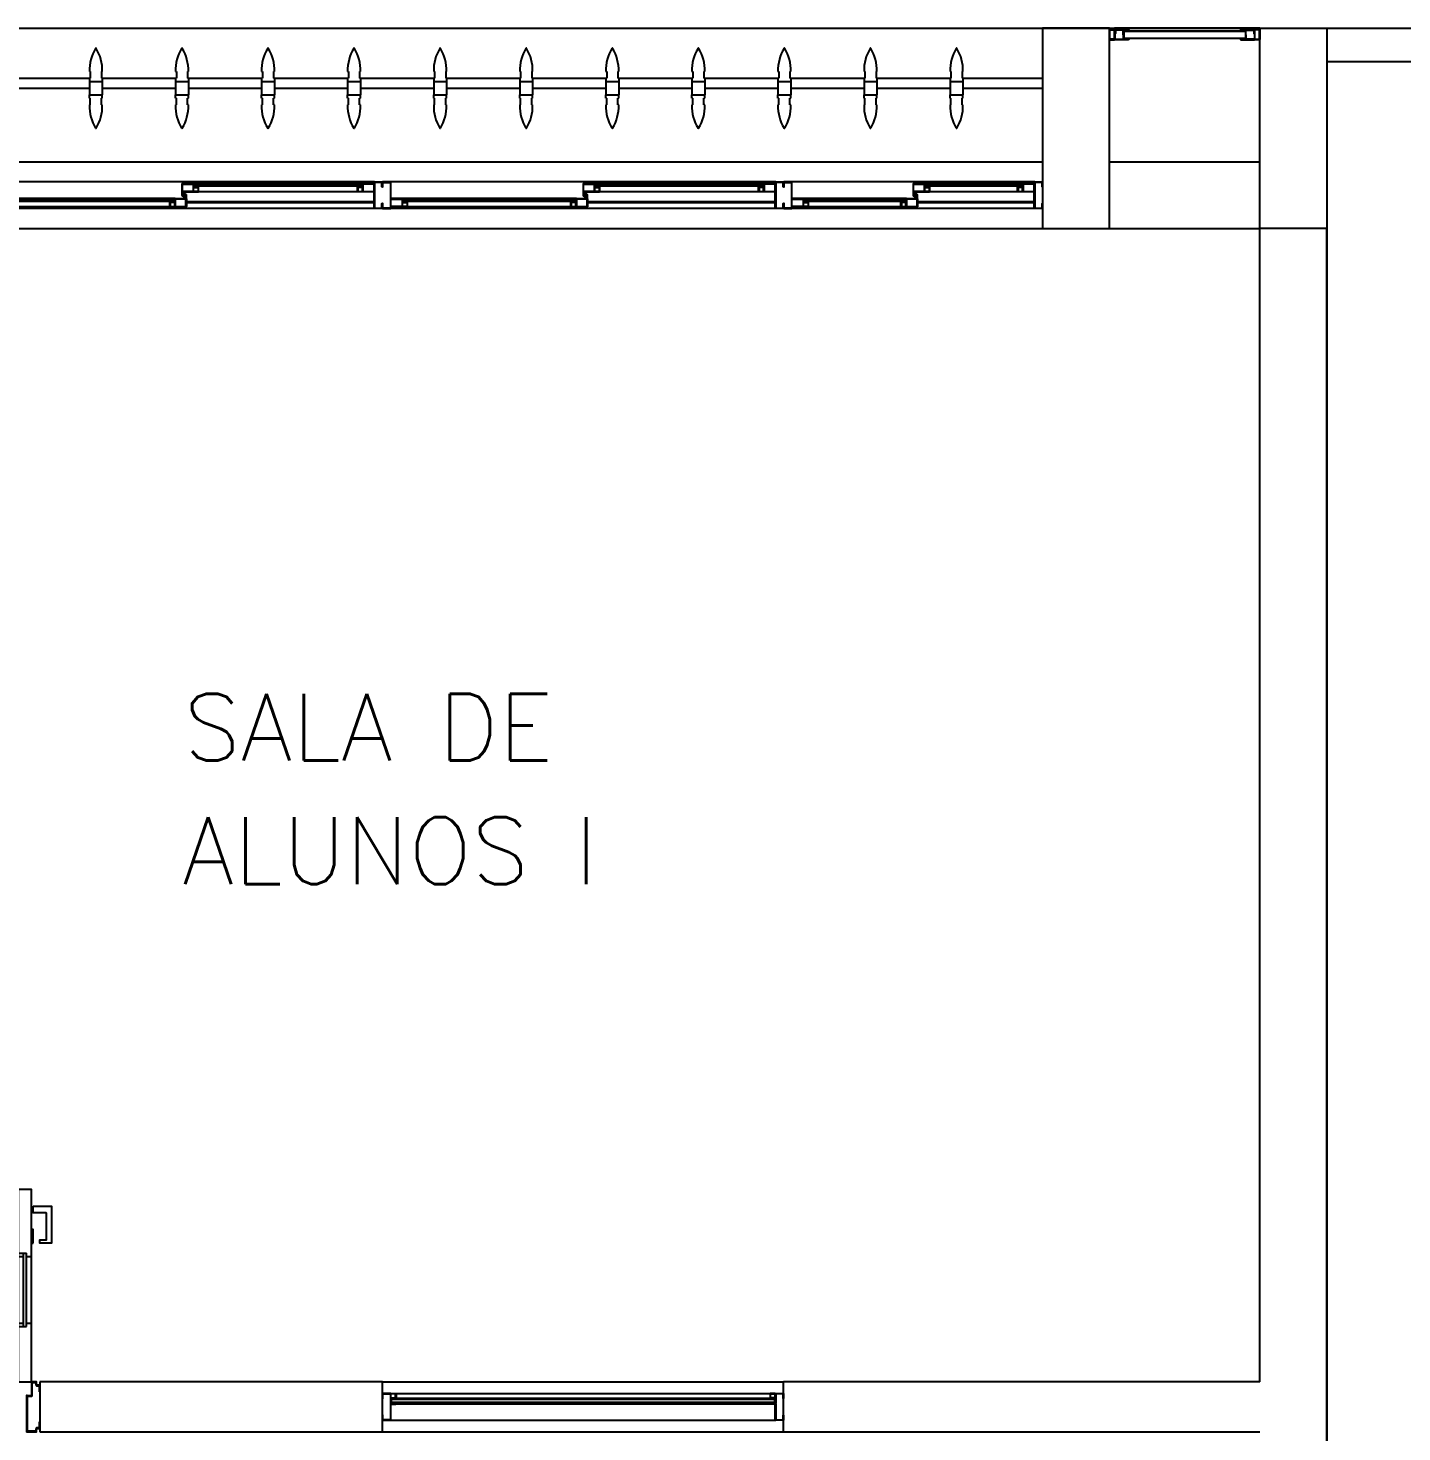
# Model space of a CAD drawing. Header units: millimetres. Extents: x 2686 to 2939, y 1294 to 1441.
# Drawn here: x 2866.435 to 2870.546, y 1434.375 to 1438.575 of the extents above; entities that cross this region are included whole.
import ezdxf

# ---------------------------------------------------------------- set-up
doc = ezdxf.new("R2010")
doc.units = ezdxf.units.MM
for name, color, linetype in [('ar-alambrado', 2, 'Continuous'), ('AR-ALV', 2, 'Continuous'), ('AR-ESQ', 1, 'Continuous'), ('AR-ESTC', 3, 'Continuous'), ('AR-PEITORIL', 1, 'Continuous'), ('AR-PORTA', 1, 'Continuous'), ('BR-PAINEL', 1, 'Continuous'), ('BR-SUPORTE', 1, 'Continuous'), ('DT-ESQ-BAGUETE-C', 1, 'Continuous'), ('DT-ESQ-BAGUETE-V', 1, 'Continuous'), ('DT-ESQ-CHAPA DOBRADA-V', 1, 'Continuous'), ('DT-ESQ-MARCO-V', 1, 'Continuous'), ('DT-ESQ-PERFIL CADEIRA-C', 2, 'Continuous'), ('DT-ESQ-PERFIL CADEIRA-V', 2, 'Continuous'), ('DT-ESQ-PERFIL U SIMPLES-C', 2, 'Continuous'), ('DT-ESQ-PERFIL U-C', 2, 'Continuous'), ('DT-ESQ-PERFIL U-V', 1, 'Continuous'), ('DT-ESQ-VENEZIANA-C', 1, 'Continuous'), ('DT-ESQ-VENEZIANA-V', 1, 'Continuous'), ('DT-ESQ-VIDRO-C', 2, 'Continuous'), ('DT-TXTMOD', 1, 'Continuous'), ('ibio', 2, 'Continuous'), ('maçaneta', 1, 'Continuous'), ('mov', 1, 'Continuous'), ('PM-PERFIL U-C', 2, 'Continuous'), ('PM-VIDRO', 2, 'Continuous'), ('pm1', 2, 'Continuous'), ('pm2', 2, 'Continuous'), ('TEXTO', 2, 'Continuous')]:
    doc.layers.add(name, color=color, linetype=linetype)
doc.styles.add('S10', font='simplex.shx', dxfattribs={"height": 0.1})
doc.styles.add('UNB-100', font='simplex.shx', dxfattribs={"height": 0.2})

# ---------------------------------------------------------------- blocks, each defined once
blk = doc.blocks.new('EF40-P')
at = {"layer": 'DT-ESQ-BAGUETE-C', "ltscale": 0.1}
for points in [[(0.4225, -0.08), (0.409, -0.08), (0.409, -0.0785), (0.422, -0.0785, 0.414214), (0.4225, -0.078), (0.4225, -0.067, 0.414214), (0.422, -0.0665), (0.409, -0.0665), (0.409, -0.065), (0.4225, -0.065, -0.414214), (0.424, -0.0665), (0.424, -0.0785, -0.414214)], [(0.7015, -0.08), (0.715, -0.08), (0.715, -0.0785), (0.702, -0.0785, -0.414214), (0.7015, -0.078), (0.7015, -0.067, -0.414214), (0.702, -0.0665), (0.715, -0.0665), (0.715, -0.065), (0.7015, -0.065, 0.414214), (0.7, -0.0665), (0.7, -0.0785, 0.414214)], [(1.41, -0.08), (1.3965, -0.08), (1.3965, -0.0785), (1.4095, -0.0785, 0.414214), (1.41, -0.078), (1.41, -0.067, 0.414214), (1.4095, -0.0665), (1.3965, -0.0665), (1.3965, -0.065), (1.41, -0.065, -0.414214), (1.4115, -0.0665), (1.4115, -0.0785, -0.414214)], [(1.9015, -0.08), (1.915, -0.08), (1.915, -0.0785), (1.902, -0.0785, -0.414214), (1.9015, -0.078), (1.9015, -0.067, -0.414214), (1.902, -0.0665), (1.915, -0.0665), (1.915, -0.065), (1.9015, -0.065, 0.414214), (1.9, -0.0665), (1.9, -0.0785, 0.414214)], [(2.61, -0.08), (2.5965, -0.08), (2.5965, -0.0785), (2.6095, -0.0785, 0.414214), (2.61, -0.078), (2.61, -0.067, 0.414214), (2.6095, -0.0665), (2.5965, -0.0665), (2.5965, -0.065), (2.61, -0.065, -0.414214), (2.6115, -0.0665), (2.6115, -0.0785, -0.414214)], [(0.0735, -0.125), (0.06, -0.125), (0.06, -0.1235), (0.073, -0.1235, 0.414214), (0.0735, -0.123), (0.0735, -0.112, 0.414214), (0.073, -0.1115), (0.06, -0.1115), (0.06, -0.11), (0.0735, -0.11, -0.414214), (0.075, -0.1115), (0.075, -0.1235, -0.414214)], [(0.339, -0.125), (0.3525, -0.125), (0.3525, -0.1235), (0.3395, -0.1235, -0.414214), (0.339, -0.123), (0.339, -0.112, -0.414214), (0.3395, -0.1115), (0.3525, -0.1115), (0.3525, -0.11), (0.339, -0.11, 0.414214), (0.3375, -0.1115), (0.3375, -0.1235, 0.414214)], [(0.8485, -0.125), (0.835, -0.125), (0.835, -0.1235), (0.848, -0.1235, 0.414214), (0.8485, -0.123), (0.8485, -0.112, 0.414214), (0.848, -0.1115), (0.835, -0.1115), (0.835, -0.11), (0.8485, -0.11, -0.414214), (0.85, -0.1115), (0.85, -0.1235, -0.414214)], [(1.3265, -0.125), (1.34, -0.125), (1.34, -0.1235), (1.327, -0.1235, -0.414214), (1.3265, -0.123), (1.3265, -0.112, -0.414214), (1.327, -0.1115), (1.34, -0.1115), (1.34, -0.11), (1.3265, -0.11, 0.414214), (1.325, -0.1115), (1.325, -0.1235, 0.414214)], [(2.0485, -0.125), (2.035, -0.125), (2.035, -0.1235), (2.048, -0.1235, 0.414214), (2.0485, -0.123), (2.0485, -0.112, 0.414214), (2.048, -0.1115), (2.035, -0.1115), (2.035, -0.11), (2.0485, -0.11, -0.414214), (2.05, -0.1115), (2.05, -0.1235, -0.414214)], [(2.5265, -0.125), (2.54, -0.125), (2.54, -0.1235), (2.527, -0.1235, -0.414214), (2.5265, -0.123), (2.5265, -0.112, -0.414214), (2.527, -0.1115), (2.54, -0.1115), (2.54, -0.11), (2.5265, -0.11, 0.414214), (2.525, -0.1115), (2.525, -0.1235, 0.414214)]]:
    blk.add_lwpolyline(points, format="xyb", close=True, dxfattribs=at)
at = {"layer": 'DT-ESQ-BAGUETE-V', "ltscale": 0.1}
for p, q in [((0.4225, -0.065), (0.7015, -0.065)), ((1.41, -0.065), (1.9015, -0.065)), ((2.61, -0.065), (3.1015, -0.065)), ((0.0735, -0.11), (0.339, -0.11)), ((0.8485, -0.11), (1.3265, -0.11)), ((2.0485, -0.11), (2.5265, -0.11))]:
    blk.add_line(p, q, dxfattribs=at)
at = {"layer": 'DT-ESQ-CHAPA DOBRADA-V', "ltscale": 0.1}
for p, q in [((0.025, -0.077), (0.374, -0.077)), ((0.025, -0.08), (0.374, -0.08)), ((0.8, -0.077), (1.3615, -0.077)), ((0.8, -0.08), (1.3615, -0.08)), ((2, -0.077), (2.5615, -0.077)), ((2, -0.08), (2.5615, -0.08))]:
    blk.add_line(p, q, dxfattribs=at)
at = {"layer": 'DT-ESQ-PERFIL CADEIRA-C', "ltscale": 0.1}
for p, q in [((0.376, -0.0885), (0.4225, -0.0885)), ((0.75, -0.0885), (0.7015, -0.0885)), ((1.3635, -0.0885), (1.41, -0.0885)), ((1.95, -0.0885), (1.9015, -0.0885)), ((2.5635, -0.0885), (2.61, -0.0885)), ((0.025, -0.1335), (0.0735, -0.1335)), ((0.3855, -0.1335), (0.339, -0.1335)), ((0.8, -0.1335), (0.8485, -0.1335)), ((1.373, -0.1335), (1.3265, -0.1335)), ((2, -0.1335), (2.0485, -0.1335)), ((2.573, -0.1335), (2.5265, -0.1335))]:
    blk.add_line(p, q, dxfattribs=at)
for points in [[(0.4225, -0.087, -1), (0.4225, -0.09), (0.376, -0.09, -0.414214), (0.374, -0.088), (0.374, -0.067, -0.414214), (0.376, -0.065), (0.4075, -0.065, -0.414214), (0.409, -0.0665), (0.409, -0.087)], [(0.409, -0.0885, -0.198913), (0.4079, -0.0881, -0.198913), (0.4075, -0.087), (0.4075, -0.067, 0.414214), (0.407, -0.0665), (0.376, -0.0665, 0.414214), (0.3755, -0.067), (0.3755, -0.088, 0.414214), (0.376, -0.0885)], [(0.7015, -0.09), (0.75, -0.09), (0.75, -0.0885), (0.715, -0.0885, 0.198912), (0.7161, -0.0881, 0.198913), (0.7165, -0.087), (0.7165, -0.067, -0.414214), (0.717, -0.0665), (0.75, -0.0665), (0.75, -0.065), (0.7165, -0.065, 0.414214), (0.715, -0.0665), (0.715, -0.0785), (0.715, -0.08), (0.715, -0.087), (0.7015, -0.087, 1)], [(1.41, -0.087, -1), (1.41, -0.09), (1.3635, -0.09, -0.414214), (1.3615, -0.088), (1.3615, -0.067, -0.414214), (1.3635, -0.065), (1.395, -0.065, -0.414214), (1.3965, -0.0665), (1.3965, -0.087)], [(1.3965, -0.0885, -0.198913), (1.3954, -0.0881, -0.198913), (1.395, -0.087), (1.395, -0.067, 0.414214), (1.3945, -0.0665), (1.3635, -0.0665, 0.414214), (1.363, -0.067), (1.363, -0.088, 0.414214), (1.3635, -0.0885)], [(1.9015, -0.09), (1.95, -0.09), (1.95, -0.0885), (1.915, -0.0885, 0.198912), (1.9161, -0.0881, 0.198913), (1.9165, -0.087), (1.9165, -0.067, -0.414214), (1.917, -0.0665), (1.95, -0.0665), (1.95, -0.065), (1.9165, -0.065, 0.414214), (1.915, -0.0665), (1.915, -0.0785), (1.915, -0.08), (1.915, -0.087), (1.9015, -0.087, 1)], [(2.61, -0.087, -1), (2.61, -0.09), (2.5635, -0.09, -0.414214), (2.5615, -0.088), (2.5615, -0.067, -0.414214), (2.5635, -0.065), (2.595, -0.065, -0.414214), (2.5965, -0.0665), (2.5965, -0.087)], [(2.5965, -0.0885, -0.198913), (2.5954, -0.0881, -0.198913), (2.595, -0.087), (2.595, -0.067, 0.414214), (2.5945, -0.0665), (2.5635, -0.0665, 0.414214), (2.563, -0.067), (2.563, -0.088, 0.414214), (2.5635, -0.0885)], [(0.0735, -0.135), (0.025, -0.135), (0.025, -0.1335), (0.06, -0.1335, -0.198912), (0.0589, -0.1331, -0.198913), (0.0585, -0.132), (0.0585, -0.112, 0.414214), (0.058, -0.1115), (0.025, -0.1115), (0.025, -0.11), (0.0585, -0.11, -0.414214), (0.06, -0.1115), (0.06, -0.1235), (0.06, -0.125), (0.06, -0.132), (0.0735, -0.132, -1)], [(0.339, -0.132, 1), (0.339, -0.135), (0.3855, -0.135, 0.414214), (0.3875, -0.133), (0.3875, -0.112, 0.414214), (0.3855, -0.11), (0.354, -0.11, 0.414214), (0.3525, -0.1115), (0.3525, -0.132)], [(0.3525, -0.1335, 0.198913), (0.3536, -0.1331, 0.198913), (0.354, -0.132), (0.354, -0.112, -0.414214), (0.3545, -0.1115), (0.3855, -0.1115, -0.414214), (0.386, -0.112), (0.386, -0.133, -0.414214), (0.3855, -0.1335)], [(0.8485, -0.135), (0.8, -0.135), (0.8, -0.1335), (0.835, -0.1335, -0.198912), (0.8339, -0.1331, -0.198913), (0.8335, -0.132), (0.8335, -0.112, 0.414214), (0.833, -0.1115), (0.8, -0.1115), (0.8, -0.11), (0.8335, -0.11, -0.414214), (0.835, -0.1115), (0.835, -0.1235), (0.835, -0.125), (0.835, -0.132), (0.8485, -0.132, -1)], [(1.3265, -0.132, 1), (1.3265, -0.135), (1.373, -0.135, 0.414214), (1.375, -0.133), (1.375, -0.112, 0.414214), (1.373, -0.11), (1.3415, -0.11, 0.414214), (1.34, -0.1115), (1.34, -0.132)], [(1.34, -0.1335, 0.198913), (1.3411, -0.1331, 0.198913), (1.3415, -0.132), (1.3415, -0.112, -0.414214), (1.342, -0.1115), (1.373, -0.1115, -0.414214), (1.3735, -0.112), (1.3735, -0.133, -0.414214), (1.373, -0.1335)], [(2.0485, -0.135), (2, -0.135), (2, -0.1335), (2.035, -0.1335, -0.198912), (2.0339, -0.1331, -0.198913), (2.0335, -0.132), (2.0335, -0.112, 0.414214), (2.033, -0.1115), (2, -0.1115), (2, -0.11), (2.0335, -0.11, -0.414214), (2.035, -0.1115), (2.035, -0.1235), (2.035, -0.125), (2.035, -0.132), (2.0485, -0.132, -1)], [(2.5265, -0.132, 1), (2.5265, -0.135), (2.573, -0.135, 0.414214), (2.575, -0.133), (2.575, -0.112, 0.414214), (2.573, -0.11), (2.5415, -0.11, 0.414214), (2.54, -0.1115), (2.54, -0.132)], [(2.54, -0.1335, 0.198913), (2.5411, -0.1331, 0.198913), (2.5415, -0.132), (2.5415, -0.112, -0.414214), (2.542, -0.1115), (2.573, -0.1115, -0.414214), (2.5735, -0.112), (2.5735, -0.133, -0.414214), (2.573, -0.1335)]]:
    blk.add_lwpolyline(points, format="xyb", close=True, dxfattribs=at)
at = {"layer": 'DT-ESQ-PERFIL CADEIRA-V', "ltscale": 0.1}
for p, q in [((0.4075, -0.09), (0.7015, -0.09)), ((1.395, -0.09), (1.9015, -0.09)), ((2.595, -0.09), (3.1015, -0.09)), ((0.0735, -0.135), (0.339, -0.135)), ((0.8485, -0.135), (1.3265, -0.135)), ((2.0485, -0.135), (2.5265, -0.135))]:
    blk.add_line(p, q, dxfattribs=at)
at = {"layer": 'DT-ESQ-PERFIL U SIMPLES-C', "ltscale": 0.1}
for points in [[(0.376, -0.102), (0.384, -0.102), (0.384, -0.1005), (0.376, -0.1005, -0.414214), (0.3755, -0.1), (0.3755, -0.092, -0.414214), (0.376, -0.0915), (0.384, -0.0915), (0.384, -0.09), (0.376, -0.09, 0.414214), (0.374, -0.092), (0.374, -0.1, 0.414214)], [(0.3855, -0.098), (0.3775, -0.098), (0.3775, -0.0995), (0.3855, -0.0995, -0.414214), (0.386, -0.1), (0.386, -0.108, -0.414214), (0.3855, -0.1085), (0.3775, -0.1085), (0.3775, -0.11), (0.3855, -0.11, 0.414214), (0.3875, -0.108), (0.3875, -0.1, 0.414214)], [(1.3635, -0.102), (1.3715, -0.102), (1.3715, -0.1005), (1.3635, -0.1005, -0.414214), (1.363, -0.1), (1.363, -0.092, -0.414214), (1.3635, -0.0915), (1.3715, -0.0915), (1.3715, -0.09), (1.3635, -0.09, 0.414214), (1.3615, -0.092), (1.3615, -0.1, 0.414214)], [(1.373, -0.098), (1.365, -0.098), (1.365, -0.0995), (1.373, -0.0995, -0.414214), (1.3735, -0.1), (1.3735, -0.108, -0.414214), (1.373, -0.1085), (1.365, -0.1085), (1.365, -0.11), (1.373, -0.11, 0.414214), (1.375, -0.108), (1.375, -0.1, 0.414214)], [(2.5635, -0.102), (2.5715, -0.102), (2.5715, -0.1005), (2.5635, -0.1005, -0.414214), (2.563, -0.1), (2.563, -0.092, -0.414214), (2.5635, -0.0915), (2.5715, -0.0915), (2.5715, -0.09), (2.5635, -0.09, 0.414214), (2.5615, -0.092), (2.5615, -0.1, 0.414214)], [(2.573, -0.098), (2.565, -0.098), (2.565, -0.0995), (2.573, -0.0995, -0.414214), (2.5735, -0.1), (2.5735, -0.108, -0.414214), (2.573, -0.1085), (2.565, -0.1085), (2.565, -0.11), (2.573, -0.11, 0.414214), (2.575, -0.108), (2.575, -0.1, 0.414214)]]:
    blk.add_lwpolyline(points, format="xyb", close=True, dxfattribs=at)
at = {"layer": 'DT-ESQ-PERFIL U-C', "ltscale": 0.1}
for points in [[(0, -0.0615, -0.414214), (0.0015, -0.06), (0.0235, -0.06, -0.414214), (0.025, -0.0615), (0.025, -0.1385, -0.414214), (0.0235, -0.14), (0.0015, -0.14, -0.414214), (0, -0.1385), (0, -0.125), (0.0015, -0.125), (0.0015, -0.138, 0.414214), (0.002, -0.1385), (0.023, -0.1385, 0.414214), (0.0235, -0.138), (0.0235, -0.062, 0.414214), (0.023, -0.0615), (0.002, -0.0615, 0.414214), (0.0015, -0.062), (0.0015, -0.075), (0, -0.075)], [(0.775, -0.0615, 0.414214), (0.7735, -0.06), (0.7515, -0.06, 0.414214), (0.75, -0.0615), (0.75, -0.1385, 0.414214), (0.7515, -0.14), (0.7735, -0.14, 0.414214), (0.775, -0.1385), (0.775, -0.125), (0.7735, -0.125), (0.7735, -0.138, -0.414214), (0.773, -0.1385), (0.752, -0.1385, -0.414214), (0.7515, -0.138), (0.7515, -0.062, -0.414214), (0.752, -0.0615), (0.773, -0.0615, -0.414214), (0.7735, -0.062), (0.7735, -0.075), (0.775, -0.075)], [(0.775, -0.0615, -0.414214), (0.7765, -0.06), (0.7985, -0.06, -0.414214), (0.8, -0.0615), (0.8, -0.1385, -0.414214), (0.7985, -0.14), (0.7765, -0.14, -0.414214), (0.775, -0.1385), (0.775, -0.125), (0.7765, -0.125), (0.7765, -0.138, 0.414214), (0.777, -0.1385), (0.798, -0.1385, 0.414214), (0.7985, -0.138), (0.7985, -0.062, 0.414214), (0.798, -0.0615), (0.777, -0.0615, 0.414214), (0.7765, -0.062), (0.7765, -0.075), (0.775, -0.075)], [(1.975, -0.0615, 0.414214), (1.9735, -0.06), (1.9515, -0.06, 0.414214), (1.95, -0.0615), (1.95, -0.1385, 0.414214), (1.9515, -0.14), (1.9735, -0.14, 0.414214), (1.975, -0.1385), (1.975, -0.125), (1.9735, -0.125), (1.9735, -0.138, -0.414214), (1.973, -0.1385), (1.952, -0.1385, -0.414214), (1.9515, -0.138), (1.9515, -0.062, -0.414214), (1.952, -0.0615), (1.973, -0.0615, -0.414214), (1.9735, -0.062), (1.9735, -0.075), (1.975, -0.075)], [(1.975, -0.0615, -0.414214), (1.9765, -0.06), (1.9985, -0.06, -0.414214), (2, -0.0615), (2, -0.1385, -0.414214), (1.9985, -0.14), (1.9765, -0.14, -0.414214), (1.975, -0.1385), (1.975, -0.125), (1.9765, -0.125), (1.9765, -0.138, 0.414214), (1.977, -0.1385), (1.998, -0.1385, 0.414214), (1.9985, -0.138), (1.9985, -0.062, 0.414214), (1.998, -0.0615), (1.977, -0.0615, 0.414214), (1.9765, -0.062), (1.9765, -0.075), (1.975, -0.075)]]:
    blk.add_lwpolyline(points, format="xyb", close=True, dxfattribs=at)
at = {"layer": 'DT-ESQ-PERFIL U-V', "ltscale": 0.1}
for p, q in [((0.0235, -0.06), (0.7515, -0.06)), ((0.7985, -0.06), (1.9515, -0.06)), ((1.9985, -0.06), (3.1515, -0.06)), ((0.0235, -0.14), (0.7515, -0.14)), ((0.7985, -0.14), (1.9515, -0.14)), ((1.9985, -0.14), (3.1515, -0.14))]:
    blk.add_line(p, q, dxfattribs=at)
at = {"layer": 'DT-ESQ-VIDRO-C', "ltscale": 0.1}
for points in [[(0.7125, -0.085), (0.7125, -0.082), (0.4115, -0.082), (0.4115, -0.085)], [(1.9125, -0.085), (1.9125, -0.082), (1.399, -0.082), (1.399, -0.085)], [(3.1125, -0.085), (3.1125, -0.082), (2.599, -0.082), (2.599, -0.085)], [(0.063, -0.13), (0.063, -0.127), (0.3495, -0.127), (0.3495, -0.13)], [(0.838, -0.13), (0.838, -0.127), (1.337, -0.127), (1.337, -0.13)], [(2.038, -0.13), (2.038, -0.127), (2.537, -0.127), (2.537, -0.13)]]:
    blk.add_lwpolyline(points, close=True, dxfattribs=at)
at = {"layer": 'DT-TXTMOD', "ltscale": 0.1, "style": 'S10', "flags": 3}
for tag, p in [('M01', (0.025, -0.28)), ('M02', (0.3253, -0.28)), ('M03', (0.627, -0.28)), ('M04', (0.9288, -0.28)), ('M05', (1.2306, -0.28)), ('M06', (1.5323, -0.28)), ('M07', (1.8341, -0.28)), ('M08', (2.1359, -0.28)), ('M09', (2.4376, -0.28)), ('M10', (2.7394, -0.28)), ('M11', (3.0412, -0.28)), ('M12', (3.3429, -0.28)), ('M13', (3.6447, -0.28)), ('M14', (3.9464, -0.28)), ('M15', (4.2482, -0.28)), ('M16', (4.55, -0.28)), ('M17', (4.8517, -0.28))]:
    blk.add_attdef(tag, p, '', height=0.1, dxfattribs=at)
blk = doc.blocks.new('EF05-P')
at = {"layer": 'DT-ESQ-BAGUETE-C', "ltscale": 0.1}
for points in [[(0.039, -0.05), (0.0255, -0.05), (0.0255, -0.0485), (0.039, -0.0485), (0.039, -0.0365), (0.0255, -0.0365), (0.0255, -0.035), (0.039, -0.035, -0.414214), (0.0405, -0.0365), (0.0405, -0.0485, -0.414214)], [(1.161, -0.05), (1.1745, -0.05), (1.1745, -0.0485), (1.161, -0.0485), (1.161, -0.0365), (1.1745, -0.0365), (1.1745, -0.035), (1.161, -0.035, 0.414214), (1.1595, -0.0365), (1.1595, -0.0485, 0.414214)]]:
    blk.add_lwpolyline(points, format="xyb", close=True, dxfattribs=at)
at = {"layer": 'DT-ESQ-BAGUETE-V', "ltscale": 0.1}
blk.add_line((1.161, -0.05), (0.039, -0.05), dxfattribs=at)
at = {"layer": 'DT-ESQ-CHAPA DOBRADA-V', "ltscale": 0.1}
blk.add_line((1.16, -0.067), (0.04, -0.067), dxfattribs=at)
at = {"layer": 'DT-ESQ-MARCO-V', "ltscale": 0.1}
for p, q in [((0.0235, -0.035), (1.1765, -0.035)), ((0.0235, -0.115), (1.1765, -0.115))]:
    blk.add_line(p, q, dxfattribs=at)
at = {"layer": 'DT-ESQ-PERFIL U-C', "ltscale": 0.1}
for points in [[(0.025, -0.0655), (0.025, -0.0655, 0.414214), (0.0235, -0.067), (0.0235, -0.1135), (0.0015, -0.1135), (0.0015, -0.1), (0, -0.1), (0, -0.1135, 0.414214), (0.0015, -0.115), (0.0235, -0.115, 0.414214), (0.025, -0.1135), (0.025, -0.067), (0.04, -0.067, 1), (0.04, -0.064), (0.025, -0.064), (0.025, -0.0365, 0.414214), (0.0235, -0.035), (0.0015, -0.035, 0.414214), (0, -0.0365), (0, -0.05), (0.0015, -0.05), (0.0015, -0.0365), (0.0235, -0.0365), (0.0235, -0.064, 0.414214), (0.025, -0.0655), (0.04, -0.0655)], [(1.175, -0.0655), (1.175, -0.0655, -0.414214), (1.1765, -0.067), (1.1765, -0.1135), (1.1985, -0.1135), (1.1985, -0.1), (1.2, -0.1), (1.2, -0.1135, -0.414214), (1.1985, -0.115), (1.1765, -0.115, -0.414214), (1.175, -0.1135), (1.175, -0.067), (1.16, -0.067, -1), (1.16, -0.064), (1.175, -0.064), (1.175, -0.0365, -0.414214), (1.1765, -0.035), (1.1985, -0.035, -0.414214), (1.2, -0.0365), (1.2, -0.05), (1.1985, -0.05), (1.1985, -0.0365), (1.1765, -0.0365), (1.1765, -0.064, -0.414214), (1.175, -0.0655), (1.16, -0.0655)]]:
    blk.add_lwpolyline(points, format="xyb", dxfattribs=at)
at = {"layer": 'DT-ESQ-VIDRO-C', "ltscale": 0.1}
blk.add_lwpolyline([(0.027, -0.062), (0.027, -0.052), (1.173, -0.052), (1.173, -0.062)], close=True, dxfattribs=at)
at = {"layer": 'DT-TXTMOD', "ltscale": 0.1, "style": 'S10', "flags": 3}
blk.add_attdef('EF05', (0.05, 0), '', height=0.1, dxfattribs=at)
blk = doc.blocks.new('marco-d')
at = {"layer": 'PM-PERFIL U-C'}
for p, q in [((-0.0135, 0), (-0.0015, 0)), ((-0.025, -0.03), (-0.025, -0.0115)), ((-0.023, -0.03), (-0.025, -0.03)), ((-0.0235, -0.01), (-0.015, -0.01)), ((-0.0145, -0.012), (-0.023, -0.012)), ((-0.023, -0.012), (-0.023, -0.03)), ((-0.015, -0.01), (-0.015, -0.0015)), ((-0.002, -0.002), (-0.013, -0.002)), ((-0.013, -0.002), (-0.013, -0.0105)), ((-0.002, -0.0415), (-0.002, -0.002)), ((0, -0.0015), (0, -0.041)), ((0.0135, -0.041), (0, -0.041)), ((0.013, -0.043), (-0.0005, -0.043)), ((0.013, -0.043), (0.013, -0.148)), ((0.015, -0.0425), (0.015, -0.1485)), ((-0.025, -0.1385), (-0.025, -0.12)), ((-0.025, -0.12), (-0.023, -0.12)), ((-0.023, -0.12), (-0.023, -0.138)), ((-0.015, -0.14), (-0.0235, -0.14)), ((-0.023, -0.138), (-0.0145, -0.138)), ((-0.015, -0.1485), (-0.015, -0.14)), ((0.0135, -0.15), (-0.0135, -0.15)), ((-0.013, -0.1395), (-0.013, -0.148)), ((-0.013, -0.148), (0.013, -0.148))]:
    blk.add_line(p, q, dxfattribs=at)
for centre, start, end in [((-0.0135, -0.0015), 90, 180), ((-0.0015, -0.0015), 360, 90), ((-0.0235, -0.0115), 90, 180), ((-0.0145, -0.0105), 270, 0), ((-0.0005, -0.0415), 180, 270), ((0.0135, -0.0425), 0, 90), ((-0.0235, -0.1385), 180, 270), ((-0.0135, -0.1485), 180, 270), ((-0.0145, -0.1395), 0, 90), ((0.0135, -0.1485), 269.9386, 0)]:
    blk.add_arc(centre, 0.0015, start, end, dxfattribs=at)
blk = doc.blocks.new('marco-e')
at = {"layer": 'PM-PERFIL U-C'}
for p, q in [((-0.0135, -0.041), (0, -0.041)), ((0, -0.0015), (0, -0.041)), ((0.0135, 0), (0.0015, 0)), ((0.002, -0.0415), (0.002, -0.002)), ((0.002, -0.002), (0.013, -0.002)), ((0.013, -0.002), (0.013, -0.0105)), ((0.0145, -0.012), (0.023, -0.012)), ((0.015, -0.01), (0.015, -0.0015)), ((0.0235, -0.01), (0.015, -0.01)), ((0.023, -0.012), (0.023, -0.03)), ((0.023, -0.03), (0.025, -0.03)), ((0.025, -0.03), (0.025, -0.0115)), ((-0.015, -0.0425), (-0.015, -0.1485)), ((-0.013, -0.043), (0.0005, -0.043)), ((-0.013, -0.043), (-0.013, -0.148)), ((0.025, -0.12), (0.023, -0.12)), ((0.023, -0.12), (0.023, -0.138)), ((0.025, -0.1385), (0.025, -0.12)), ((-0.0135, -0.15), (0.0135, -0.15)), ((0.013, -0.148), (-0.013, -0.148)), ((0.013, -0.1395), (0.013, -0.148)), ((0.023, -0.138), (0.0145, -0.138)), ((0.015, -0.14), (0.0235, -0.14)), ((0.015, -0.1485), (0.015, -0.14))]:
    blk.add_line(p, q, dxfattribs=at)
for centre, start, end in [((-0.0135, -0.0425), 90, 180), ((0.0015, -0.0015), 90, 180), ((0.0005, -0.0415), 270, 0), ((0.0145, -0.0105), 180, 270), ((0.0135, -0.0015), 0, 90), ((0.0235, -0.0115), 0, 90), ((-0.0135, -0.1485), 180, 270.0614), ((0.0145, -0.1395), 90, 180), ((0.0135, -0.1485), 270, 0), ((0.0235, -0.1385), 270, 0)]:
    blk.add_arc(centre, 0.0015, start, end, dxfattribs=at)
blk = doc.blocks.new('PM6V')
at = {"layer": 'maçaneta'}
for points in [[(1.075, 0.675), (1.13, 0.675), (1.13, 0.655), (1.0915, 0.655, 0.414214), (1.09, 0.6535), (1.09, 0.575), (1.11, 0.575), (1.11, 0.565), (1.075, 0.565)], [(1.18, 0.675), (1.235, 0.675), (1.235, 0.565), (1.2, 0.565), (1.2, 0.575), (1.22, 0.575), (1.22, 0.6535, 0.414214), (1.2185, 0.655), (1.18, 0.655)]]:
    blk.add_lwpolyline(points, format="xyb", close=True, dxfattribs=at)
for points in [[(1.13, 0.565), (1.13, 0.605), (1.135, 0.605), (1.135, 0.565)], [(1.18, 0.565), (1.18, 0.605), (1.175, 0.605), (1.175, 0.565)]]:
    blk.add_lwpolyline(points, close=True, dxfattribs=at)
at = {"layer": 'mov'}
for centre, start, end in [((0.025, 0.1514), 359.8606, 86.0112), ((1.175, 0.1514), 93.9888, 180.1394)]:
    blk.add_arc(centre, 0.575, start, end, dxfattribs=at)
at = {"layer": 'PM-VIDRO'}
for p, q in [((0.04, 0.325), (0.04, 0.525)), ((0.05, 0.525), (0.05, 0.325)), ((1.15, 0.525), (1.15, 0.325)), ((1.16, 0.325), (1.16, 0.525))]:
    blk.add_line(p, q, dxfattribs=at)
at = {"layer": 'pm1'}
for p, q in [((0.04, 0.525), (0.025, 0.525)), ((0.065, 0.535), (0.04, 0.535)), ((0.04, 0.525), (0.04, 0.535)), ((0.05, 0.535), (0.05, 0.525)), ((0.065, 0.525), (0.05, 0.525)), ((0.065, 0.535), (0.065, 0.525)), ((1.135, 0.535), (1.135, 0.525)), ((1.135, 0.535), (1.16, 0.535)), ((1.135, 0.525), (1.15, 0.525)), ((1.15, 0.535), (1.15, 0.525)), ((1.16, 0.525), (1.16, 0.535)), ((1.16, 0.525), (1.175, 0.525)), ((0.04, 0.325), (0.025, 0.325)), ((0.04, 0.315), (0.04, 0.325)), ((0.065, 0.315), (0.04, 0.315)), ((0.065, 0.325), (0.05, 0.325)), ((0.05, 0.325), (0.05, 0.315)), ((0.065, 0.325), (0.065, 0.315)), ((1.135, 0.325), (1.135, 0.315)), ((1.135, 0.325), (1.15, 0.325)), ((1.135, 0.315), (1.16, 0.315)), ((1.15, 0.325), (1.15, 0.315)), ((1.16, 0.315), (1.16, 0.325)), ((1.16, 0.325), (1.175, 0.325))]:
    blk.add_line(p, q, dxfattribs=at)
for points in [[(0.025, 0.525), (0.025, 0.725), (0.065, 0.725), (0.065, 0.525)], [(1.175, 0.525), (1.175, 0.725), (1.135, 0.725), (1.135, 0.525)], [(0.065, 0.325), (0.065, 0.15), (0.025, 0.15), (0.025, 0.325)], [(1.135, 0.325), (1.135, 0.15), (1.175, 0.15), (1.175, 0.325)]]:
    blk.add_lwpolyline(points, dxfattribs=at)
at = {"layer": 'pm2'}
for p, q in [((0.025, 0.325), (0.025, 0.525)), ((0.065, 0.525), (0.065, 0.325)), ((1.135, 0.525), (1.135, 0.325)), ((1.175, 0.325), (1.175, 0.525))]:
    blk.add_line(p, q, dxfattribs=at)
at = {"layer": 'pm1'}
for name, p in [('marco-d', (0.025, 0.15)), ('marco-e', (1.175, 0.15))]:
    blk.add_blockref(name, p, dxfattribs=at)
blk = doc.blocks.new('EF01C-P')
at = {"layer": 'DT-ESQ-BAGUETE-C', "ltscale": 0.1}
for points in [[(0.0015, 0.035), (0.015, 0.035), (0.015, 0.0335), (0.0015, 0.0335), (0.0015, 0.005), (0.015, 0.005), (0.015, 0.0035), (0.0015, 0.0035, -0.414214), (0, 0.005), (0, 0.0335, -0.414214)], [(0.4485, 0.035), (0.435, 0.035), (0.435, 0.0335), (0.4485, 0.0335), (0.4485, 0.005), (0.435, 0.005), (0.435, 0.0035), (0.4485, 0.0035, 0.414214), (0.45, 0.005), (0.45, 0.0335, 0.414214)]]:
    blk.add_lwpolyline(points, format="xyb", close=True, dxfattribs=at)
at = {"layer": 'DT-ESQ-PERFIL CADEIRA-C', "ltscale": 0.1}
for points in [[(0.01, 0.0015), (0.01, 0.003), (0.0015, 0.003, 1), (0.0015, 0), (0.015, 0, 0.414214), (0.0165, 0.0015), (0.0165, 0.0335), (0.043, 0.0335)], [(0.043, 0.0065), (0.018, 0.0065), (0.018, 0.0165), (0.0165, 0.0165), (0.0165, 0.0065, 0.414214), (0.018, 0.005), (0.043, 0.005), (0.0565, 0.005, 1), (0.0565, 0.008), (0.043, 0.008), (0.043, 0.02), (0.043, 0.032), (0.0565, 0.032, 1), (0.0565, 0.035), (0.043, 0.035), (0.0165, 0.035, 0.414214), (0.015, 0.0335), (0.015, 0.0015), (0.0015, 0.0015)], [(0.0415, 0.02), (0.0415, 0.032, -0.414214), (0.043, 0.0335), (0.0565, 0.0335)], [(0.0415, 0.02), (0.0415, 0.008, 0.414214), (0.043, 0.0065), (0.0565, 0.0065)], [(0.407, 0.0065), (0.432, 0.0065), (0.432, 0.0165), (0.4335, 0.0165), (0.4335, 0.0065, -0.414214), (0.432, 0.005), (0.407, 0.005), (0.3935, 0.005, -1), (0.3935, 0.008), (0.407, 0.008), (0.407, 0.02), (0.407, 0.032), (0.3935, 0.032, -1), (0.3935, 0.035), (0.407, 0.035), (0.4335, 0.035, -0.414214), (0.435, 0.0335), (0.435, 0.0015), (0.4485, 0.0015)], [(0.4085, 0.02), (0.4085, 0.032, 0.414214), (0.407, 0.0335), (0.3935, 0.0335)], [(0.4085, 0.02), (0.4085, 0.008, -0.414214), (0.407, 0.0065), (0.3935, 0.0065)], [(0.44, 0.0015), (0.44, 0.003), (0.4485, 0.003, -1), (0.4485, 0), (0.435, 0, -0.414214), (0.4335, 0.0015), (0.4335, 0.0335), (0.407, 0.0335)]]:
    blk.add_lwpolyline(points, format="xyb", dxfattribs=at)
at = {"layer": 'DT-ESQ-PERFIL CADEIRA-V', "ltscale": 0.1}
blk.add_line((0.015, 0), (0.435, 0), dxfattribs=at)
at = {"layer": 'DT-ESQ-VENEZIANA-C', "ltscale": 0.1}
for p, q in [((0.043, 0.0105), (0.407, 0.0105)), ((0.043, 0.009), (0.407, 0.009))]:
    blk.add_line(p, q, dxfattribs=at)
at = {"layer": 'DT-ESQ-VENEZIANA-V', "ltscale": 0.1}
blk.add_line((0.043, 0.031), (0.407, 0.031), dxfattribs=at)
at = {"layer": 'DT-TXTMOD', "ltscale": 0.1, "style": 'S10', "flags": 3}
blk.add_attdef('EF01C', (0.0208, -0.14), '', height=0.1, dxfattribs=at)

msp = doc.modelspace()

# ---------------------------------------------------------------- linework, layer by layer
at = {"layer": 'ar-alambrado'}
for p, q in [((2870.3207, 1438.5749), (2883.9707, 1438.5749)), ((2870.3207, 1438.4749), (2883.8707, 1438.4749))]:
    msp.add_line(p, q, dxfattribs=at)
at = {"layer": 'AR-ALV'}
for p, q in [((2869.6707, 1438.1749), (2870.1207, 1438.1749)), ((2869.6707, 1437.9749), (2870.1207, 1437.9749)), ((2870.1207, 1434.5249), (2870.1207, 1437.9749)), ((2870.3207, 1433.4924), (2870.3207, 1437.9749)), ((2866.4707, 1434.5252), (2866.4707, 1434.3752)), ((2867.4957, 1434.5252), (2866.4707, 1434.5252)), ((2867.4957, 1434.3752), (2867.4957, 1434.5252)), ((2870.1207, 1434.5252), (2868.6957, 1434.5252)), ((2868.6957, 1434.3752), (2868.6957, 1434.5252)), ((2866.4707, 1434.3752), (2867.4957, 1434.3752)), ((2868.6957, 1434.3752), (2870.1207, 1434.3752))]:
    msp.add_line(p, q, dxfattribs=at)
at = {"layer": 'AR-ESTC'}
for p, q in [((2869.6707, 1438.5749), (2869.4707, 1438.5749)), ((2869.4707, 1438.5749), (2869.4707, 1437.9749)), ((2869.6707, 1437.9749), (2869.6707, 1438.5749)), ((2870.1207, 1438.5749), (2870.3207, 1438.5749)), ((2870.1207, 1437.9749), (2870.1207, 1438.5749)), ((2870.3207, 1438.5749), (2870.3207, 1437.9749)), ((2869.4707, 1437.9749), (2869.6707, 1437.9749)), ((2870.3207, 1437.9749), (2870.1207, 1437.9749))]:
    msp.add_line(p, q, dxfattribs=at)
at = {"layer": 'AR-PEITORIL'}
for p, q in [((2864.3207, 1438.1749), (2869.4707, 1438.1749)), ((2864.3207, 1437.9749), (2869.4707, 1437.9749)), ((2867.4957, 1434.5252), (2868.6957, 1434.5252)), ((2867.4957, 1434.3752), (2868.6957, 1434.3752))]:
    msp.add_line(p, q, dxfattribs=at)
at = {"layer": 'BR-PAINEL'}
for p, q in [((2866.619, 1438.4449), (2866.6215, 1438.4449)), ((2866.619, 1438.4249), (2866.619, 1438.4149)), ((2866.619, 1438.4249), (2866.6215, 1438.4249)), ((2866.619, 1438.4149), (2866.6574, 1438.4149)), ((2866.619, 1438.4149), (2866.619, 1438.3749)), ((2866.6215, 1438.4449), (2866.6215, 1438.4249)), ((2866.6549, 1438.4449), (2866.6549, 1438.4249)), ((2866.6574, 1438.4449), (2866.6549, 1438.4449)), ((2866.6574, 1438.4249), (2866.6549, 1438.4249)), ((2866.6574, 1438.4249), (2866.6574, 1438.4149)), ((2866.6574, 1438.4149), (2866.6574, 1438.3749)), ((2866.8765, 1438.4449), (2866.879, 1438.4449)), ((2866.8765, 1438.4249), (2866.8765, 1438.4149)), ((2866.8765, 1438.4249), (2866.879, 1438.4249)), ((2866.8765, 1438.4149), (2866.9149, 1438.4149)), ((2866.8765, 1438.4149), (2866.8765, 1438.3749)), ((2866.879, 1438.4449), (2866.879, 1438.4249)), ((2866.9124, 1438.4449), (2866.9124, 1438.4249)), ((2866.9149, 1438.4449), (2866.9124, 1438.4449)), ((2866.9149, 1438.4249), (2866.9124, 1438.4249)), ((2866.9149, 1438.4249), (2866.9149, 1438.4149)), ((2866.9149, 1438.4149), (2866.9149, 1438.3749)), ((2867.134, 1438.4449), (2867.1365, 1438.4449)), ((2867.134, 1438.4249), (2867.134, 1438.4149)), ((2867.134, 1438.4249), (2867.1365, 1438.4249)), ((2867.134, 1438.4149), (2867.1724, 1438.4149)), ((2867.134, 1438.4149), (2867.134, 1438.3749)), ((2867.1365, 1438.4449), (2867.1365, 1438.4249)), ((2867.1699, 1438.4449), (2867.1699, 1438.4249)), ((2867.1724, 1438.4449), (2867.1699, 1438.4449)), ((2867.1724, 1438.4249), (2867.1699, 1438.4249)), ((2867.1724, 1438.4249), (2867.1724, 1438.4149)), ((2867.1724, 1438.4149), (2867.1724, 1438.3749)), ((2867.3915, 1438.4449), (2867.394, 1438.4449)), ((2867.3915, 1438.4249), (2867.3915, 1438.4149)), ((2867.3915, 1438.4249), (2867.394, 1438.4249)), ((2867.3915, 1438.4149), (2867.4299, 1438.4149)), ((2867.3915, 1438.4149), (2867.3915, 1438.3749)), ((2867.394, 1438.4449), (2867.394, 1438.4249)), ((2867.4274, 1438.4449), (2867.4274, 1438.4249)), ((2867.4299, 1438.4449), (2867.4274, 1438.4449)), ((2867.4299, 1438.4249), (2867.4274, 1438.4249)), ((2867.4299, 1438.4249), (2867.4299, 1438.4149)), ((2867.4299, 1438.4149), (2867.4299, 1438.3749)), ((2867.649, 1438.4449), (2867.6515, 1438.4449)), ((2867.649, 1438.4249), (2867.649, 1438.4149)), ((2867.649, 1438.4249), (2867.6515, 1438.4249)), ((2867.649, 1438.4149), (2867.6874, 1438.4149)), ((2867.649, 1438.4149), (2867.649, 1438.3749)), ((2867.6515, 1438.4449), (2867.6515, 1438.4249)), ((2867.6849, 1438.4449), (2867.6849, 1438.4249)), ((2867.6874, 1438.4449), (2867.6849, 1438.4449)), ((2867.6874, 1438.4249), (2867.6849, 1438.4249)), ((2867.6874, 1438.4249), (2867.6874, 1438.4149)), ((2867.6874, 1438.4149), (2867.6874, 1438.3749)), ((2867.9065, 1438.4449), (2867.909, 1438.4449)), ((2867.9065, 1438.4249), (2867.9065, 1438.4149)), ((2867.9065, 1438.4249), (2867.909, 1438.4249)), ((2867.9065, 1438.4149), (2867.9449, 1438.4149)), ((2867.9065, 1438.4149), (2867.9065, 1438.3749)), ((2867.909, 1438.4449), (2867.909, 1438.4249)), ((2867.9424, 1438.4449), (2867.9424, 1438.4249)), ((2867.9449, 1438.4449), (2867.9424, 1438.4449)), ((2867.9449, 1438.4249), (2867.9424, 1438.4249)), ((2867.9449, 1438.4249), (2867.9449, 1438.4149)), ((2867.9449, 1438.4149), (2867.9449, 1438.3749)), ((2868.164, 1438.4449), (2868.1665, 1438.4449)), ((2868.164, 1438.4249), (2868.164, 1438.4149)), ((2868.164, 1438.4249), (2868.1665, 1438.4249)), ((2868.164, 1438.4149), (2868.2024, 1438.4149)), ((2868.164, 1438.4149), (2868.164, 1438.3749)), ((2868.1665, 1438.4449), (2868.1665, 1438.4249)), ((2868.1999, 1438.4449), (2868.1999, 1438.4249)), ((2868.2024, 1438.4449), (2868.1999, 1438.4449)), ((2868.2024, 1438.4249), (2868.1999, 1438.4249)), ((2868.2024, 1438.4249), (2868.2024, 1438.4149)), ((2868.2024, 1438.4149), (2868.2024, 1438.3749)), ((2868.4215, 1438.4449), (2868.424, 1438.4449)), ((2868.4215, 1438.4249), (2868.4215, 1438.4149)), ((2868.4215, 1438.4249), (2868.424, 1438.4249)), ((2868.4215, 1438.4149), (2868.4599, 1438.4149)), ((2868.4215, 1438.4149), (2868.4215, 1438.3749)), ((2868.424, 1438.4449), (2868.424, 1438.4249)), ((2868.4574, 1438.4449), (2868.4574, 1438.4249)), ((2868.4599, 1438.4449), (2868.4574, 1438.4449)), ((2868.4599, 1438.4249), (2868.4574, 1438.4249)), ((2868.4599, 1438.4249), (2868.4599, 1438.4149)), ((2868.4599, 1438.4149), (2868.4599, 1438.3749)), ((2868.679, 1438.4449), (2868.6815, 1438.4449)), ((2868.679, 1438.4249), (2868.679, 1438.4149)), ((2868.679, 1438.4249), (2868.6815, 1438.4249)), ((2868.679, 1438.4149), (2868.7174, 1438.4149)), ((2868.679, 1438.4149), (2868.679, 1438.3749)), ((2868.6815, 1438.4449), (2868.6815, 1438.4249)), ((2868.7149, 1438.4449), (2868.7149, 1438.4249)), ((2868.7174, 1438.4449), (2868.7149, 1438.4449)), ((2868.7174, 1438.4249), (2868.7149, 1438.4249)), ((2868.7174, 1438.4249), (2868.7174, 1438.4149)), ((2868.7174, 1438.4149), (2868.7174, 1438.3749)), ((2868.9365, 1438.4449), (2868.939, 1438.4449)), ((2868.9365, 1438.4249), (2868.939, 1438.4249)), ((2868.9365, 1438.4249), (2868.9365, 1438.4149)), ((2868.9365, 1438.4149), (2868.9365, 1438.3749)), ((2868.9365, 1438.4149), (2868.9749, 1438.4149)), ((2868.939, 1438.4449), (2868.939, 1438.4249)), ((2868.9749, 1438.4449), (2868.9724, 1438.4449)), ((2868.9724, 1438.4449), (2868.9724, 1438.4249)), ((2868.9749, 1438.4249), (2868.9724, 1438.4249)), ((2868.9749, 1438.4249), (2868.9749, 1438.4149)), ((2868.9749, 1438.4149), (2868.9749, 1438.3749)), ((2869.194, 1438.4449), (2869.1965, 1438.4449)), ((2869.194, 1438.4249), (2869.194, 1438.4149)), ((2869.194, 1438.4249), (2869.1965, 1438.4249)), ((2869.194, 1438.4149), (2869.2324, 1438.4149)), ((2869.194, 1438.4149), (2869.194, 1438.3749)), ((2869.1965, 1438.4449), (2869.1965, 1438.4249)), ((2869.2299, 1438.4449), (2869.2299, 1438.4249)), ((2869.2324, 1438.4449), (2869.2299, 1438.4449)), ((2869.2324, 1438.4249), (2869.2299, 1438.4249)), ((2869.2324, 1438.4249), (2869.2324, 1438.4149)), ((2869.2324, 1438.4149), (2869.2324, 1438.3749)), ((2866.619, 1438.3749), (2866.6574, 1438.3749)), ((2866.619, 1438.3649), (2866.619, 1438.3749)), ((2866.619, 1438.3649), (2866.6215, 1438.3649)), ((2866.6215, 1438.3449), (2866.6215, 1438.3649)), ((2866.6574, 1438.3649), (2866.6549, 1438.3649)), ((2866.6549, 1438.3449), (2866.6549, 1438.3649)), ((2866.6574, 1438.3649), (2866.6574, 1438.3749)), ((2866.8765, 1438.3749), (2866.9149, 1438.3749)), ((2866.8765, 1438.3649), (2866.8765, 1438.3749)), ((2866.8765, 1438.3649), (2866.879, 1438.3649)), ((2866.879, 1438.3449), (2866.879, 1438.3649)), ((2866.9149, 1438.3649), (2866.9124, 1438.3649)), ((2866.9124, 1438.3449), (2866.9124, 1438.3649)), ((2866.9149, 1438.3649), (2866.9149, 1438.3749)), ((2867.134, 1438.3749), (2867.1724, 1438.3749)), ((2867.134, 1438.3649), (2867.134, 1438.3749)), ((2867.134, 1438.3649), (2867.1365, 1438.3649)), ((2867.1365, 1438.3449), (2867.1365, 1438.3649)), ((2867.1724, 1438.3649), (2867.1699, 1438.3649)), ((2867.1699, 1438.3449), (2867.1699, 1438.3649)), ((2867.1724, 1438.3649), (2867.1724, 1438.3749)), ((2867.3915, 1438.3749), (2867.4299, 1438.3749)), ((2867.3915, 1438.3649), (2867.3915, 1438.3749)), ((2867.3915, 1438.3649), (2867.394, 1438.3649)), ((2867.394, 1438.3449), (2867.394, 1438.3649)), ((2867.4299, 1438.3649), (2867.4274, 1438.3649)), ((2867.4274, 1438.3449), (2867.4274, 1438.3649)), ((2867.4299, 1438.3649), (2867.4299, 1438.3749)), ((2867.649, 1438.3749), (2867.6874, 1438.3749)), ((2867.649, 1438.3649), (2867.649, 1438.3749)), ((2867.649, 1438.3649), (2867.6515, 1438.3649)), ((2867.6515, 1438.3449), (2867.6515, 1438.3649)), ((2867.6874, 1438.3649), (2867.6849, 1438.3649)), ((2867.6849, 1438.3449), (2867.6849, 1438.3649)), ((2867.6874, 1438.3649), (2867.6874, 1438.3749)), ((2867.9065, 1438.3749), (2867.9449, 1438.3749)), ((2867.9065, 1438.3649), (2867.9065, 1438.3749)), ((2867.9065, 1438.3649), (2867.909, 1438.3649)), ((2867.909, 1438.3449), (2867.909, 1438.3649)), ((2867.9449, 1438.3649), (2867.9424, 1438.3649)), ((2867.9424, 1438.3449), (2867.9424, 1438.3649)), ((2867.9449, 1438.3649), (2867.9449, 1438.3749)), ((2868.164, 1438.3749), (2868.2024, 1438.3749)), ((2868.164, 1438.3649), (2868.164, 1438.3749)), ((2868.164, 1438.3649), (2868.1665, 1438.3649)), ((2868.1665, 1438.3449), (2868.1665, 1438.3649)), ((2868.2024, 1438.3649), (2868.1999, 1438.3649)), ((2868.1999, 1438.3449), (2868.1999, 1438.3649)), ((2868.2024, 1438.3649), (2868.2024, 1438.3749)), ((2868.4215, 1438.3749), (2868.4599, 1438.3749)), ((2868.4215, 1438.3649), (2868.4215, 1438.3749)), ((2868.4215, 1438.3649), (2868.424, 1438.3649)), ((2868.424, 1438.3449), (2868.424, 1438.3649)), ((2868.4599, 1438.3649), (2868.4574, 1438.3649)), ((2868.4574, 1438.3449), (2868.4574, 1438.3649)), ((2868.4599, 1438.3649), (2868.4599, 1438.3749)), ((2868.679, 1438.3749), (2868.7174, 1438.3749)), ((2868.679, 1438.3649), (2868.679, 1438.3749)), ((2868.679, 1438.3649), (2868.6815, 1438.3649)), ((2868.6815, 1438.3449), (2868.6815, 1438.3649)), ((2868.7174, 1438.3649), (2868.7149, 1438.3649)), ((2868.7149, 1438.3449), (2868.7149, 1438.3649)), ((2868.7174, 1438.3649), (2868.7174, 1438.3749)), ((2868.9365, 1438.3649), (2868.9365, 1438.3749)), ((2868.9365, 1438.3749), (2868.9749, 1438.3749)), ((2868.9365, 1438.3649), (2868.939, 1438.3649)), ((2868.939, 1438.3449), (2868.939, 1438.3649)), ((2868.9724, 1438.3449), (2868.9724, 1438.3649)), ((2868.9749, 1438.3649), (2868.9724, 1438.3649)), ((2868.9749, 1438.3649), (2868.9749, 1438.3749)), ((2869.194, 1438.3749), (2869.2324, 1438.3749)), ((2869.194, 1438.3649), (2869.194, 1438.3749)), ((2869.194, 1438.3649), (2869.1965, 1438.3649)), ((2869.1965, 1438.3449), (2869.1965, 1438.3649)), ((2869.2324, 1438.3649), (2869.2299, 1438.3649)), ((2869.2299, 1438.3449), (2869.2299, 1438.3649)), ((2869.2324, 1438.3649), (2869.2324, 1438.3749)), ((2866.619, 1438.3449), (2866.6215, 1438.3449)), ((2866.6574, 1438.3449), (2866.6549, 1438.3449)), ((2866.8765, 1438.3449), (2866.879, 1438.3449)), ((2866.9149, 1438.3449), (2866.9124, 1438.3449)), ((2867.134, 1438.3449), (2867.1365, 1438.3449)), ((2867.1724, 1438.3449), (2867.1699, 1438.3449)), ((2867.3915, 1438.3449), (2867.394, 1438.3449)), ((2867.4299, 1438.3449), (2867.4274, 1438.3449)), ((2867.649, 1438.3449), (2867.6515, 1438.3449)), ((2867.6874, 1438.3449), (2867.6849, 1438.3449)), ((2867.9065, 1438.3449), (2867.909, 1438.3449)), ((2867.9449, 1438.3449), (2867.9424, 1438.3449)), ((2868.164, 1438.3449), (2868.1665, 1438.3449)), ((2868.2024, 1438.3449), (2868.1999, 1438.3449)), ((2868.4215, 1438.3449), (2868.424, 1438.3449)), ((2868.4599, 1438.3449), (2868.4574, 1438.3449)), ((2868.679, 1438.3449), (2868.6815, 1438.3449)), ((2868.7174, 1438.3449), (2868.7149, 1438.3449)), ((2868.9365, 1438.3449), (2868.939, 1438.3449)), ((2868.9749, 1438.3449), (2868.9724, 1438.3449)), ((2869.194, 1438.3449), (2869.1965, 1438.3449)), ((2869.2324, 1438.3449), (2869.2299, 1438.3449))]:
    msp.add_line(p, q, dxfattribs=at)
for centre, radius, start, end in [((2866.744, 1438.4488), 0.1251, 148.4721, 181.772), ((2866.6382, 1438.5136), 0.001, 37.1012, 142.8988), ((2866.5324, 1438.4488), 0.1251, 358.228, 31.5279), ((2867.0015, 1438.4488), 0.1251, 148.4721, 181.772), ((2866.8957, 1438.5136), 0.001, 37.1012, 142.8988), ((2866.7899, 1438.4488), 0.1251, 358.228, 31.5279), ((2867.259, 1438.4488), 0.1251, 148.4721, 181.772), ((2867.1532, 1438.5136), 0.001, 37.1012, 142.8988), ((2867.0474, 1438.4488), 0.1251, 358.228, 31.5279), ((2867.5165, 1438.4488), 0.1251, 148.4721, 181.772), ((2867.4107, 1438.5136), 0.001, 37.1012, 142.8988), ((2867.3049, 1438.4488), 0.1251, 358.228, 31.5279), ((2867.774, 1438.4488), 0.1251, 148.4721, 181.772), ((2867.6682, 1438.5136), 0.001, 37.1012, 142.8988), ((2867.5624, 1438.4488), 0.1251, 358.228, 31.5279), ((2868.0315, 1438.4488), 0.1251, 148.4721, 181.772), ((2867.9257, 1438.5136), 0.001, 37.1012, 142.8988), ((2867.8199, 1438.4488), 0.1251, 358.228, 31.5279), ((2868.289, 1438.4488), 0.1251, 148.4721, 181.772), ((2868.1832, 1438.5136), 0.001, 37.1012, 142.8988), ((2868.0774, 1438.4488), 0.1251, 358.228, 31.5279), ((2868.5465, 1438.4488), 0.1251, 148.4721, 181.772), ((2868.4407, 1438.5136), 0.001, 37.1012, 142.8988), ((2868.3349, 1438.4488), 0.1251, 358.228, 31.5279), ((2868.804, 1438.4488), 0.1251, 148.4721, 181.772), ((2868.6982, 1438.5136), 0.001, 37.1012, 142.8988), ((2868.5924, 1438.4488), 0.1251, 358.228, 31.5279), ((2869.0615, 1438.4488), 0.1251, 148.4721, 181.772), ((2868.9557, 1438.5136), 0.001, 37.1012, 142.8988), ((2868.8499, 1438.4488), 0.1251, 358.228, 31.5279), ((2869.319, 1438.4488), 0.1251, 148.4721, 181.772), ((2869.2132, 1438.5136), 0.001, 37.1012, 142.8988), ((2869.1074, 1438.4488), 0.1251, 358.228, 31.5279), ((2866.744, 1438.341), 0.1251, 178.228, 211.5279), ((2866.5324, 1438.341), 0.1251, 328.4721, 1.772), ((2867.0015, 1438.341), 0.1251, 178.228, 211.5279), ((2866.7899, 1438.341), 0.1251, 328.4721, 1.772), ((2867.259, 1438.341), 0.1251, 178.228, 211.5279), ((2867.0474, 1438.341), 0.1251, 328.4721, 1.772), ((2867.5165, 1438.341), 0.1251, 178.228, 211.5279), ((2867.3049, 1438.341), 0.1251, 328.4721, 1.772), ((2867.774, 1438.341), 0.1251, 178.228, 211.5279), ((2867.5624, 1438.341), 0.1251, 328.4721, 1.772), ((2868.0315, 1438.341), 0.1251, 178.228, 211.5279), ((2867.8199, 1438.341), 0.1251, 328.4721, 1.772), ((2868.289, 1438.341), 0.1251, 178.228, 211.5279), ((2868.0774, 1438.341), 0.1251, 328.4721, 1.772), ((2868.5465, 1438.341), 0.1251, 178.228, 211.5279), ((2868.3349, 1438.341), 0.1251, 328.4721, 1.772), ((2868.804, 1438.341), 0.1251, 178.228, 211.5279), ((2868.5924, 1438.341), 0.1251, 328.4721, 1.772), ((2869.0615, 1438.341), 0.1251, 178.228, 211.5279), ((2868.8499, 1438.341), 0.1251, 328.4721, 1.772), ((2869.319, 1438.341), 0.1251, 178.228, 211.5279), ((2869.1074, 1438.341), 0.1251, 328.4721, 1.772), ((2866.6382, 1438.2762), 0.001, 217.1012, 322.8988), ((2866.8957, 1438.2762), 0.001, 217.1012, 322.8988), ((2867.1532, 1438.2762), 0.001, 217.1012, 322.8988), ((2867.4107, 1438.2762), 0.001, 217.1012, 322.8988), ((2867.6682, 1438.2762), 0.001, 217.1012, 322.8988), ((2867.9257, 1438.2762), 0.001, 217.1012, 322.8988), ((2868.1832, 1438.2762), 0.001, 217.1012, 322.8988), ((2868.4407, 1438.2762), 0.001, 217.1012, 322.8988), ((2868.6982, 1438.2762), 0.001, 217.1012, 322.8988), ((2868.9557, 1438.2762), 0.001, 217.1012, 322.8988), ((2869.2132, 1438.2762), 0.001, 217.1012, 322.8988)]:
    msp.add_arc(centre, radius, start, end, dxfattribs=at)
at = {"layer": 'BR-SUPORTE'}
for p, q in [((2866.3999, 1438.4249), (2866.6215, 1438.4249)), ((2866.6574, 1438.4249), (2866.879, 1438.4249)), ((2866.9149, 1438.4249), (2867.1365, 1438.4249)), ((2867.1724, 1438.4249), (2867.394, 1438.4249)), ((2867.4299, 1438.4249), (2867.6515, 1438.4249)), ((2867.6874, 1438.4249), (2867.909, 1438.4249)), ((2867.9449, 1438.4249), (2868.1665, 1438.4249)), ((2868.2024, 1438.4249), (2868.424, 1438.4249)), ((2868.4599, 1438.4249), (2868.6815, 1438.4249)), ((2868.7174, 1438.4249), (2868.939, 1438.4249)), ((2868.9749, 1438.4249), (2869.1965, 1438.4249)), ((2869.2324, 1438.4249), (2869.4707, 1438.4249)), ((2866.3999, 1438.3949), (2866.619, 1438.3949)), ((2866.6574, 1438.3949), (2866.8765, 1438.3949)), ((2866.9149, 1438.3949), (2867.134, 1438.3949)), ((2867.1724, 1438.3949), (2867.3915, 1438.3949)), ((2867.4299, 1438.3949), (2867.649, 1438.3949)), ((2867.6874, 1438.3949), (2867.9065, 1438.3949)), ((2867.9449, 1438.3949), (2868.164, 1438.3949)), ((2868.2024, 1438.3949), (2868.4215, 1438.3949)), ((2868.4599, 1438.3949), (2868.679, 1438.3949)), ((2868.7174, 1438.3949), (2868.9365, 1438.3949)), ((2868.9749, 1438.3949), (2869.194, 1438.3949)), ((2869.2324, 1438.3949), (2869.4707, 1438.3949))]:
    msp.add_line(p, q, dxfattribs=at)
at = {"layer": 'ibio'}
msp.add_line((2803.4707, 1438.5749), (2870.3207, 1438.5749), dxfattribs=at)
msp.add_lwpolyline([(2870.3207, 1438.5749), (2870.3207, 1433.8499), (2876.6707, 1433.8499), (2876.6707, 1427.4749), (2873.2707, 1427.4749), (2873.2707, 1432.2999), (2870.3207, 1432.2999), (2870.3207, 1421.9249)], dxfattribs=at)

# ---------------------------------------------------------------- block references
at = {"layer": 'AR-ESQ', "rotation": 180}
for name, p in [('EF01C-P', (2870.1207, 1438.5749)), ('EF40-P', (2869.4707, 1437.9749))]:
    msp.add_blockref(name, p, dxfattribs=at)
at = {"layer": 'AR-ESQ'}
msp.add_blockref('EF05-P', (2867.4957, 1434.5252), dxfattribs=at)
at = {"layer": 'AR-PORTA'}
msp.add_blockref('PM6V', (2865.2707, 1434.3752), dxfattribs=at)

# ---------------------------------------------------------------- texts
at = {"layer": 'TEXTO', "style": 'UNB-100'}
for s, p in [('SALA DE', (2866.9002, 1436.3833)), ('ALUNOS I', (2866.8969, 1436.0142))]:
    msp.add_text(s, height=0.2, dxfattribs=at).set_placement(p)

doc.saveas('drawing.dxf')
